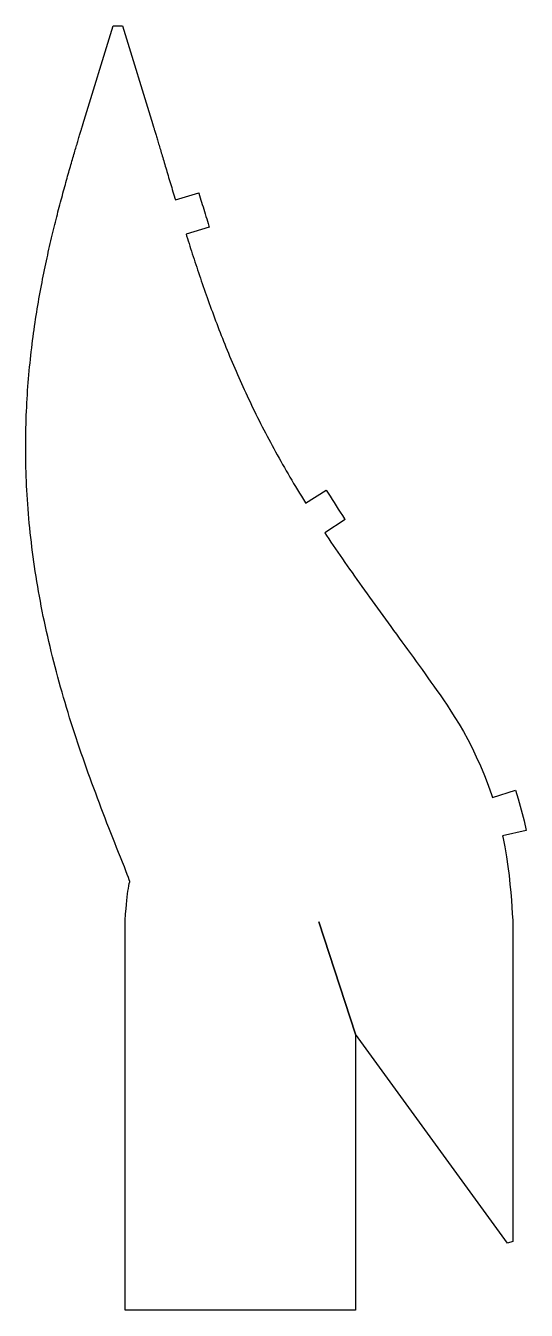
# Model space of a CAD drawing. Header units: millimetres. Extents: x 0 to 131, y 0 to 336.
import ezdxf

# ---------------------------------------------------------------- set-up
doc = ezdxf.new("R2010")
doc.units = ezdxf.units.MM
doc.layers.add('CUT', color=1, linetype='Continuous')

msp = doc.modelspace()

# ---------------------------------------------------------------- linework, layer by layer
at = {"layer": 'CUT'}
msp.add_lwpolyline([(26.34, 106.21), (26.44, 107.23), (26.54, 108.13), (26.64, 108.95), (26.74, 109.7), (26.85, 110.4), (26.96, 111.07), (27.08, 111.69), (27.19, 112.14), (27.18, 112.18), (27.04, 112.66), (26.84, 113.28), (26.56, 114.06), (26.21, 114.98), (25.79, 116.05), (25.3, 117.27), (24.79, 118.54), (24.28, 119.81), (23.77, 121.08), (23.27, 122.35), (22.76, 123.63), (22.25, 124.92), (21.75, 126.2), (21.25, 127.49), (20.75, 128.78), (20.25, 130.07), (19.75, 131.37), (19.26, 132.67), (18.77, 133.97), (18.29, 135.27), (17.8, 136.58), (17.32, 137.89), (16.85, 139.2), (16.37, 140.51), (15.91, 141.82), (15.44, 143.14), (14.98, 144.46), (14.53, 145.78), (14.08, 147.1), (13.63, 148.42), (13.19, 149.75), (12.76, 151.07), (12.33, 152.4), (11.91, 153.73), (11.49, 155.05), (11.08, 156.38), (10.68, 157.71), (10.28, 159.04), (9.89, 160.37), (9.5, 161.7), (9.12, 163.03), (8.75, 164.36), (8.39, 165.69), (8.03, 167.02), (7.68, 168.35), (7.34, 169.68), (7, 171.01), (6.68, 172.33), (6.36, 173.66), (6.04, 174.98), (5.74, 176.3), (5.44, 177.62), (5.15, 178.94), (4.87, 180.26), (4.6, 181.57), (4.33, 182.89), (4.08, 184.2), (3.83, 185.5), (3.59, 186.81), (3.35, 188.11), (3.13, 189.41), (2.91, 190.71), (2.7, 192), (2.5, 193.29), (2.31, 194.57), (2.13, 195.85), (1.95, 197.13), (1.78, 198.4), (1.62, 199.67), (1.47, 200.94), (1.32, 202.2), (1.19, 203.46), (1.06, 204.71), (0.94, 205.95), (0.83, 207.2), (0.72, 208.43), (0.62, 209.66), (0.53, 210.89), (0.45, 212.11), (0.37, 213.33), (0.3, 214.54), (0.24, 215.74), (0.19, 216.94), (0.14, 218.13), (0.1, 219.32), (0.07, 220.5), (0.04, 221.67), (0.02, 222.84), (0.01, 224), (0, 225.16), (0, 226.3), (0.01, 227.45), (0.02, 228.58), (0.03, 229.71), (0.06, 230.83), (0.09, 231.95), (0.12, 233.06), (0.16, 234.16), (0.21, 235.25), (0.26, 236.34), (0.31, 237.42), (0.37, 238.49), (0.44, 239.56), (0.51, 240.62), (0.58, 241.67), (0.66, 242.71), (0.75, 243.75), (0.84, 244.78), (0.93, 245.8), (1.03, 246.82), (1.13, 247.82), (1.23, 248.82), (1.34, 249.82), (1.45, 250.8), (1.57, 251.78), (1.68, 252.75), (1.81, 253.71), (1.93, 254.67), (2.06, 255.62), (2.19, 256.56), (2.32, 257.49), (2.46, 258.41), (2.6, 259.33), (2.74, 260.24), (2.88, 261.14), (3.03, 262.04), (3.17, 262.93), (3.32, 263.81), (3.47, 264.68), (3.63, 265.55), (3.78, 266.4), (3.94, 267.25), (4.1, 268.1), (4.26, 268.93), (4.42, 269.76), (4.58, 270.58), (4.74, 271.39), (4.91, 272.19), (5.07, 272.99), (5.24, 273.78), (5.4, 274.57), (5.57, 275.34), (5.74, 276.11), (5.91, 276.87), (6.08, 277.62), (6.24, 278.37), (6.41, 279.1), (6.58, 279.83), (6.75, 280.56), (6.92, 281.27), (7.09, 281.98), (7.26, 282.68), (7.43, 283.38), (7.6, 284.06), (7.77, 284.74), (7.94, 285.41), (8.1, 286.07), (8.27, 286.73), (8.44, 287.38), (8.6, 288.02), (8.77, 288.65), (8.93, 289.28), (9.09, 289.9), (9.26, 290.51), (9.42, 291.11), (9.58, 291.71), (9.74, 292.3), (9.9, 292.88), (10.05, 293.45), (10.21, 294.02), (10.36, 294.57), (10.51, 295.12), (10.67, 295.66), (10.82, 296.2), (10.96, 296.73), (11.11, 297.24), (11.26, 297.75), (11.4, 298.25), (11.54, 298.75), (11.68, 299.23), (11.82, 299.71), (11.95, 300.18), (12.09, 300.64), (12.22, 301.1), (12.35, 301.54), (12.48, 301.98), (12.6, 302.41), (12.73, 302.83), (12.85, 303.24), (12.96, 303.64), (13.08, 304.03), (13.19, 304.41), (13.31, 304.79), (13.41, 305.15), (13.52, 305.51), (13.62, 305.85), (13.72, 306.19), (13.82, 306.51), (13.92, 306.83), (14.01, 307.13), (14.1, 307.43), (14.18, 307.71), (14.27, 307.98), (14.34, 308.24), (14.42, 308.49), (14.49, 308.73), (14.56, 308.95), (14.62, 309.16), (14.68, 309.36), (14.74, 309.54), (14.79, 309.71), (14.84, 309.86), (14.88, 310), (14.91, 310.11), (14.94, 310.21), (14.96, 310.28), (22.84, 336.11), (25.32, 336.11), (33.2, 310.28), (33.23, 310.21), (33.25, 310.11), (33.29, 310), (33.33, 309.86), (33.38, 309.71), (33.43, 309.55), (33.48, 309.36), (33.54, 309.17), (33.61, 308.96), (33.67, 308.73), (33.75, 308.5), (33.82, 308.25), (33.9, 307.99), (33.98, 307.72), (34.07, 307.44), (34.16, 307.15), (34.25, 306.84), (34.34, 306.53), (34.44, 306.21), (34.54, 305.87), (34.64, 305.53), (34.75, 305.18), (34.86, 304.82), (34.97, 304.45), (35.08, 304.07), (35.2, 303.68), (35.32, 303.29), (35.44, 302.88), (35.56, 302.47), (35.69, 302.05), (35.82, 301.62), (35.95, 301.19), (36.08, 300.74), (36.21, 300.29), (36.35, 299.83), (36.49, 299.37), (36.63, 298.89), (36.78, 298.41), (36.92, 297.92), (37.07, 297.43), (37.22, 296.93), (37.37, 296.42), (37.53, 295.9), (37.68, 295.38), (37.84, 294.85), (38, 294.32), (38.17, 293.78), (38.33, 293.23), (38.5, 292.68), (38.67, 292.12), (38.84, 291.55), (39.01, 290.98), (39.15, 290.53), (45.22, 292.37), (45.26, 292.25), (45.44, 291.67), (45.62, 291.08), (45.8, 290.49), (45.98, 289.9), (46.16, 289.3), (46.35, 288.69), (46.54, 288.08), (46.73, 287.46), (46.92, 286.84), (47.11, 286.21), (47.31, 285.58), (47.51, 284.95), (47.7, 284.31), (47.91, 283.67), (47.98, 283.43), (41.92, 281.53), (42.06, 281.11), (42.26, 280.45), (42.47, 279.78), (42.69, 279.12), (42.9, 278.44), (43.12, 277.77), (43.34, 277.09), (43.56, 276.4), (43.78, 275.71), (44.01, 275.02), (44.24, 274.32), (44.47, 273.62), (44.7, 272.92), (44.94, 272.21), (45.18, 271.5), (45.42, 270.79), (45.66, 270.07), (45.91, 269.35), (46.16, 268.62), (46.41, 267.89), (46.66, 267.16), (46.92, 266.43), (47.18, 265.69), (47.44, 264.95), (47.71, 264.21), (47.98, 263.46), (48.25, 262.71), (48.52, 261.96), (48.8, 261.21), (49.08, 260.45), (49.36, 259.69), (49.65, 258.93), (49.93, 258.17), (50.23, 257.4), (50.52, 256.63), (50.82, 255.86), (51.12, 255.09), (51.43, 254.32), (51.73, 253.54), (52.05, 252.76), (52.36, 251.98), (52.68, 251.2), (53, 250.41), (53.32, 249.63), (53.65, 248.84), (53.99, 248.05), (54.32, 247.26), (54.66, 246.47), (55, 245.68), (55.35, 244.88), (55.7, 244.09), (56.05, 243.29), (56.41, 242.49), (56.77, 241.69), (57.14, 240.89), (57.51, 240.09), (57.88, 239.28), (58.26, 238.48), (58.64, 237.67), (59.02, 236.86), (59.41, 236.06), (59.81, 235.25), (60.2, 234.44), (60.61, 233.62), (61.01, 232.81), (61.42, 232), (61.84, 231.18), (62.25, 230.37), (62.68, 229.55), (63.1, 228.73), (63.54, 227.92), (63.97, 227.1), (64.41, 226.28), (64.86, 225.45), (65.31, 224.63), (65.76, 223.81), (66.22, 222.98), (66.68, 222.16), (67.15, 221.33), (67.62, 220.5), (68.1, 219.67), (68.58, 218.84), (69.06, 218.01), (69.55, 217.17), (70.05, 216.34), (70.55, 215.5), (71.05, 214.66), (71.56, 213.82), (72.08, 212.98), (72.6, 212.14), (73.12, 211.29), (73.18, 211.2), (78.57, 214.57), (79.03, 213.82), (79.56, 212.99), (80.08, 212.16), (80.62, 211.32), (81.16, 210.49), (81.7, 209.64), (82.25, 208.8), (82.81, 207.95), (83.37, 207.11), (83.49, 206.92), (78.2, 203.41), (78.65, 202.73), (79.23, 201.86), (79.81, 200.99), (80.4, 200.12), (81, 199.24), (81.6, 198.36), (82.21, 197.47), (82.82, 196.59), (83.44, 195.69), (84.06, 194.8), (84.69, 193.9), (85.32, 193), (85.96, 192.09), (86.6, 191.18), (87.25, 190.26), (87.91, 189.34), (88.56, 188.42), (89.23, 187.49), (89.9, 186.56), (90.58, 185.62), (91.26, 184.67), (91.94, 183.72), (92.64, 182.77), (93.33, 181.8), (94.04, 180.84), (94.74, 179.86), (95.46, 178.88), (96.17, 177.9), (96.9, 176.9), (97.62, 175.9), (98.36, 174.9), (99.09, 173.88), (99.84, 172.86), (100.58, 171.83), (101.34, 170.8), (102.09, 169.75), (102.85, 168.7), (103.62, 167.63), (104.39, 166.56), (105.17, 165.48), (105.95, 164.39), (106.73, 163.3), (107.52, 162.19), (108.34, 161.03), (109.23, 159.75), (110.18, 158.34), (111.18, 156.8), (112.23, 155.13), (113.32, 153.33), (114.43, 151.4), (115.56, 149.34), (116.68, 147.15), (117.79, 144.85), (118.87, 142.45), (119.91, 139.95), (120.9, 137.37), (121.82, 134.72), (122, 134.14), (128.06, 136.05), (128.75, 133.86), (129.57, 130.97), (130.3, 128.08), (130.87, 125.53), (124.67, 124.15), (124.72, 123.92), (125.24, 121.26), (125.68, 118.67), (126.05, 116.16), (126.35, 113.75), (126.6, 111.46), (126.8, 109.31), (126.96, 107.31), (127.1, 105.47), (127.22, 103.81), (127.36, 101.95), (127.36, 17.99), (125.97, 17.53), (86.19, 72.29), (76.67, 101.6), (86.19, 72.29), (86.19, 0), (25.97, 0), (25.97, 101.98), (26.12, 103.77), (26.23, 105.07)], close=True, dxfattribs=at)

doc.saveas('drawing.dxf')
